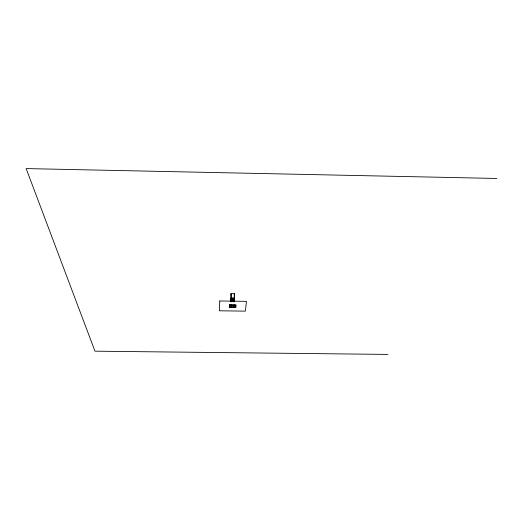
<?xml version="1.0" encoding="UTF-8"?>
<svg xmlns="http://www.w3.org/2000/svg" width="523" height="523" viewBox="0 0 523 523"><rect width="100%" height="100%" fill="white"/><g stroke="black" fill="none" stroke-linecap="round" stroke-linejoin="round"><path stroke-width="0.78" d="M232.97 299.672L232.336 299.476L232.277 299.993L233.108 299.646M232.277 299.215L232.31 299.731M232.65 301.673L232.657 299.535M233.036 300.581L233.101 299.751L232.284 299.738L232.219 300.823L232.63 300.575M233.31 300.836C234.415 299.274 231.055 299.228 231.944 300.817C228.427 300.941 240.096 300.66 231.258 300.66L231.271 299.333M233.984 300.947L233.997 299.372M234.069 301.83L234.082 298.332L231.343 298.293L231.264 299.692M234.258 301.627L234.311 293.71M234.337 305.347L231.042 305.556M234.343 301.836L234.376 293.684L231.101 293.638L230.976 301.581M231.055 301.791L231.101 293.638M231.329 301.797L231.343 298.293M231.944 300.817L231.258 300.66M231.081 294.874L231.166 293.665M230.918 307.289L231.074 305.04M231.186 307.295L231.349 305.046M234.278 294.946L234.376 293.684M233.99 299.725L234.082 298.332M233.925 307.328L234.101 305.086M234.193 307.334L234.376 305.086M232.362 301.523L232.82 301.457M232.97 298.914L232.408 298.685L232.434 299.163M387.929 354.417L94.964 351.181L26.15 168.583L496.85 178.461M231.035 305.661L234.33 305.707M230.95 306.779L234.245 306.726M231.349 298.443L234.088 298.483M231.068 298.541L234.356 298.587M230.989 299.431L234.265 299.476M219.758 300.973L219.379 310.793L245.346 311.139L246.47 301.346L219.758 300.973M229.434 304.916L229.27 307.367L235.827 307.459L236.036 305.007L229.434 304.916M229.702 305.027L229.551 307.269L235.559 307.354L235.755 305.105L229.702 305.027M231.081 298.188L230.996 299.581L234.271 299.627L234.363 298.234L231.081 298.188M231.146 298.149L231.061 299.346L234.199 299.391L234.291 298.195L231.146 298.149"/></g></svg>
